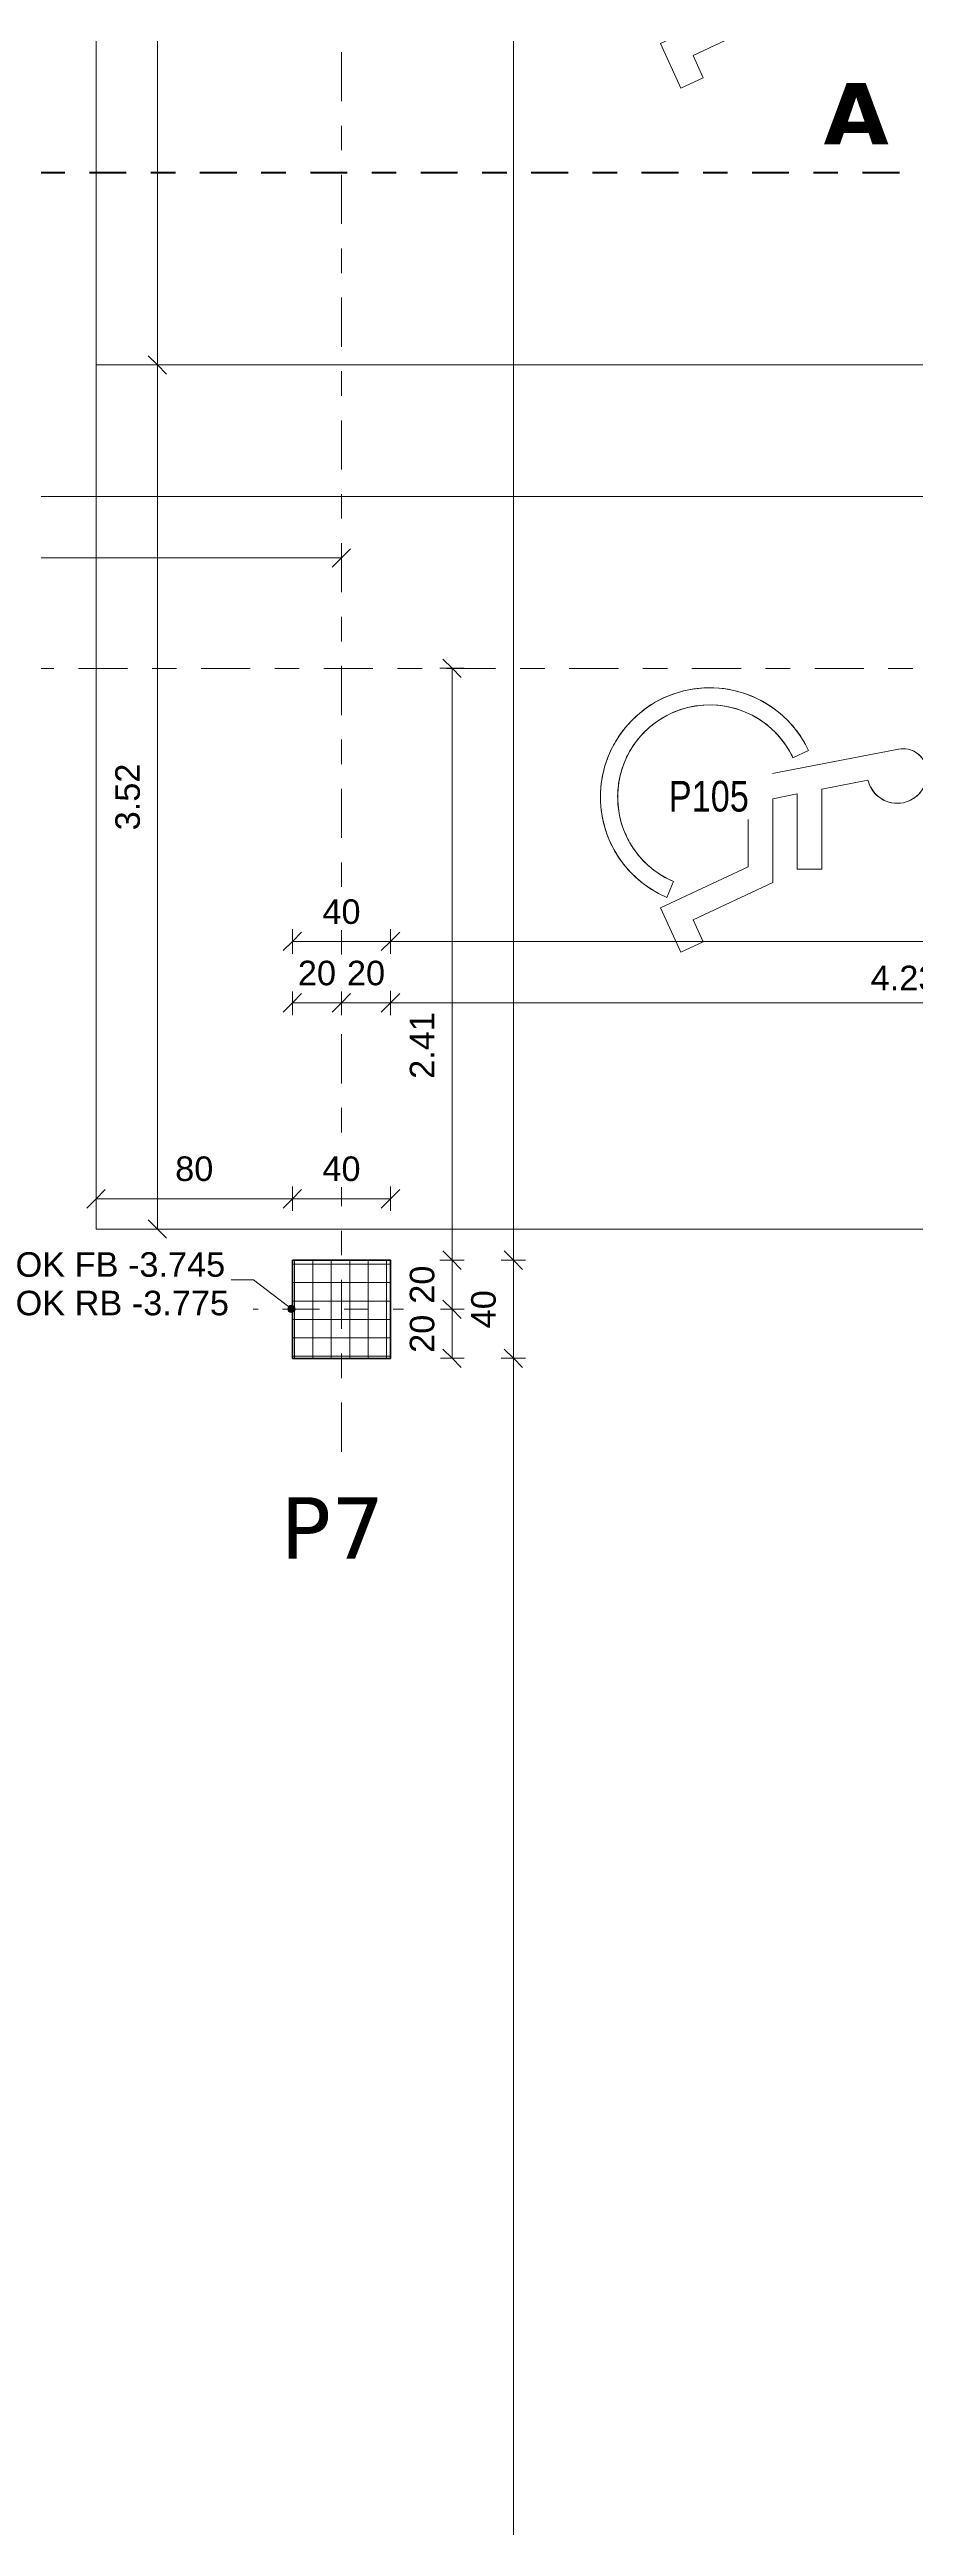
# Model space of a CAD drawing. Header units: metres. Extents: x -86 to 44, y -23 to 39.
# Drawn here: x -37.9 to -34.37, y -12.19 to -2.1 of the extents above; entities that cross this region are included whole.
import ezdxf

# ---------------------------------------------------------------- set-up
doc = ezdxf.new("R2010")
doc.units = ezdxf.units.M
for name, pattern in [('_Rasterlinie_', [0.375, 0.2, -0.05, 0.075, -0.05]), ('_Strichpunkt - Mittel_', [0.35, 0.15, -0.1, 0, -0.1]), ('Strichpunkt - Mittel', [0.35, 0.15, -0.1, 0, -0.1])]:
    doc.linetypes.add(name, pattern=pattern)
for name, color, linetype, lineweight in [('A-____-____-DIMS', 7, 'Continuous', 5), ('A-____-____-DIMS-50', 7, 'Continuous', 5), ('C-PRKG-____-IDEN', 7, 'Continuous', 5), ('C-PRKG-____-OTLN', 7, 'Continuous', 9), ('G-____-____-DIMS', 7, 'Continuous', 5), ('S-COLS-____-MCUT', 7, 'Continuous', 35), ('S-COLS-____-OTLN', 7, 'Continuous', 9), ('S-GRID-____-OTLN', 7, 'Continuous', 5)]:
    doc.layers.add(name, color=color, linetype=linetype, lineweight=lineweight)
for name, color, linetype, lineweight, true_color in [('A-____-MATC-OTLN', 7, 'Strichpunkt - Mittel', 40, 0x0080ff), ('A-DETL-____-OTLN', 5, 'Continuous', 9, 0x0000ff), ('S-GRID-____-IDEN', 7, 'Continuous', 9, 0x5555aa)]:
    doc.layers.add(name, color=color, linetype=linetype, lineweight=lineweight, true_color=true_color)
doc.styles.add('Arial_1', font='arial.ttf', dxfattribs={"height": 0.1})
doc.styles.add('Arial_3', font='arial.ttf', dxfattribs={"width": 0.8, "height": 0.125})
doc.styles.add('Verdana_B', font='verdana.ttf', dxfattribs={"height": 0.25})
doc.dimstyles.new('SUB_Rohbau_fein_1', dxfattribs={"dimscale": 0.3048, "dimtxt": 0.102026, "dimasz": 0.246063, "dimexe": 0.164042, "dimexo": 0.0625, "dimgap": 0.123031, "dimtad": 1, "dimrnd": 0.005, "dimzin": 0, "dimdsep": 46, "dimtxsty": 'Arial_1', "dimblk1": 'OBLIQUE', "dimblk2": 'OBLIQUE', "dimsah": 1, "dimcen": 0.09, "dimazin": 0, "dimtfac": 1, "dimtdec": 4, "dimtix": 1, "dimtmove": 0, "dimatfit": 3, "dimfxl": 0.164042, "dimfxlon": 1, "dimtvp": 1, "dimtfill": 1, "dimtolj": 1, "dimtzin": 0, "dimarcsym": 2})
doc.dimstyles.new('SUB_Rohbau_fein_2', dxfattribs={"dimscale": 0.3048, "dimtxt": 0.102026, "dimasz": 0.246063, "dimexe": 0.164042, "dimexo": 0.0625, "dimgap": 0.123031, "dimtad": 1, "dimrnd": 0.005, "dimzin": 0, "dimdsep": 46, "dimtxsty": 'Arial_1', "dimblk1": 'OBLIQUE', "dimblk2": 'OBLIQUE', "dimsah": 1, "dimcen": 0.09, "dimazin": 0, "dimtfac": 1, "dimtdec": 4, "dimtix": 1, "dimtmove": 2, "dimatfit": 3, "dimfxl": 0.164042, "dimfxlon": 1, "dimtvp": 1, "dimtfill": 1, "dimtolj": 1, "dimtzin": 0, "dimarcsym": 2})
doc.dimstyles.new('SUB_Rohbau_fein_6', dxfattribs={"dimscale": 0.3048, "dimtxt": 0.102026, "dimasz": 0.246063, "dimexe": 0.164042, "dimexo": 0.0625, "dimgap": 0.123031, "dimtad": 1, "dimdec": 1, "dimlfac": 100, "dimrnd": 0.5, "dimdsep": 46, "dimtxsty": 'Arial_1', "dimblk1": 'OBLIQUE', "dimblk2": 'OBLIQUE', "dimsah": 1, "dimcen": 0.09, "dimazin": 0, "dimtfac": 1, "dimtdec": 4, "dimtix": 1, "dimtmove": 0, "dimatfit": 3, "dimfxl": 0.164042, "dimfxlon": 1, "dimtvp": 1, "dimtfill": 1, "dimtolj": 1, "dimtzin": 0, "dimarcsym": 2})
doc.dimstyles.new('SUB_Rohbau_fein_7', dxfattribs={"dimscale": 0.3048, "dimtxt": 0.102026, "dimasz": 0.246063, "dimexe": 0.164042, "dimexo": 0.0625, "dimgap": 0.123031, "dimtad": 1, "dimrnd": 0.005, "dimzin": 0, "dimdsep": 46, "dimtxsty": 'Arial_1', "dimblk1": 'OBLIQUE', "dimblk2": 'OBLIQUE', "dimsah": 1, "dimcen": 0.09, "dimazin": 0, "dimtfac": 1, "dimtdec": 4, "dimtix": 1, "dimtmove": 0, "dimatfit": 3, "dimfxl": 0.164042, "dimfxlon": 1, "dimtvp": 1, "dimtfill": 1, "dimtolj": 1, "dimtzin": 0, "dimarcsym": 2})

# ---------------------------------------------------------------- blocks, each defined once
blk = doc.blocks.new('PP_Parkplatz - 3520 x 5000-21080552--01_UG_OK_FFB_AF')
at = {"layer": 'C-PRKG-____-OTLN', "color": 253, "true_color": 0x999999}
for p, q in [((-37.708, -6.907), (-37.708, -3.387)), ((-32.708, -3.387), (-37.708, -3.387)), ((-32.708, -3.387), (-37.708, -3.387)), ((-37.708, -3.387), (-37.708, -6.907)), ((-37.708, -6.907), (-37.708, -3.387)), ((-37.708, -3.387), (-32.708, -3.387)), ((-37.708, -3.387), (-37.708, -3.387)), ((-32.708, -6.907), (-32.708, -3.387)), ((-32.708, -6.907), (-32.708, -3.387)), ((-32.708, -3.387), (-32.708, -6.907)), ((-32.708, -3.387), (-32.708, -3.387)), ((-34.438, -4.952), (-35.051, -5.071)), ((-35.051, -5.071), (-34.438, -4.952)), ((-34.869, -4.988), (-34.806, -4.958)), ((-34.806, -4.958), (-34.869, -4.988)), ((-34.869, -4.988), (-34.869, -4.988)), ((-34.806, -4.958), (-34.806, -4.958)), ((-35.051, -5.071), (-35.051, -5.431)), ((-35.051, -5.431), (-35.051, -5.071)), ((-35.051, -5.071), (-35.051, -5.071)), ((-34.951, -5.154), (-34.851, -5.134)), ((-34.851, -5.134), (-34.951, -5.154)), ((-34.851, -5.134), (-34.851, -5.441)), ((-34.851, -5.441), (-34.851, -5.134)), ((-34.851, -5.134), (-34.851, -5.134)), ((-34.751, -5.115), (-34.563, -5.078)), ((-34.563, -5.078), (-34.751, -5.115)), ((-34.751, -5.441), (-34.751, -5.115)), ((-34.751, -5.115), (-34.751, -5.441)), ((-34.751, -5.115), (-34.751, -5.115)), ((-34.563, -5.078), (-34.563, -5.078)), ((-34.323, -5.051), (-34.323, -5.051)), ((-35.653, -5.147), (-35.653, -5.147)), ((-34.951, -5.495), (-34.951, -5.154)), ((-34.951, -5.154), (-34.951, -5.495)), ((-34.951, -5.154), (-34.951, -5.154)), ((-35.051, -5.431), (-35.409, -5.598)), ((-35.409, -5.598), (-35.051, -5.431)), ((-35.051, -5.431), (-35.051, -5.431)), ((-34.851, -5.441), (-34.751, -5.441)), ((-34.751, -5.441), (-34.851, -5.441)), ((-34.851, -5.441), (-34.851, -5.441)), ((-34.751, -5.441), (-34.751, -5.441)), ((-35.383, -5.556), (-35.355, -5.491)), ((-35.355, -5.491), (-35.383, -5.556)), ((-35.355, -5.491), (-35.355, -5.491)), ((-35.276, -5.647), (-34.951, -5.495)), ((-34.951, -5.495), (-35.276, -5.647)), ((-34.951, -5.495), (-34.951, -5.495)), ((-35.409, -5.598), (-35.325, -5.779)), ((-35.325, -5.779), (-35.409, -5.598)), ((-35.409, -5.598), (-35.409, -5.598)), ((-35.383, -5.556), (-35.383, -5.556)), ((-35.234, -5.737), (-35.276, -5.647)), ((-35.276, -5.647), (-35.234, -5.737)), ((-35.276, -5.647), (-35.276, -5.647)), ((-35.325, -5.779), (-35.234, -5.737)), ((-35.234, -5.737), (-35.325, -5.779)), ((-35.234, -5.737), (-35.234, -5.737)), ((-35.325, -5.779), (-35.325, -5.779)), ((-32.708, -6.907), (-37.708, -6.907)), ((-37.708, -6.907), (-32.708, -6.907)), ((-32.708, -6.907), (-37.708, -6.907)), ((-37.708, -6.907), (-37.708, -6.907)), ((-32.708, -6.907), (-32.708, -6.907))]:
    blk.add_line(p, q, dxfattribs=at)
for centre, major_axis, start_param, end_param in [((-35.208, -5.147), (0.445, 0), 0.438952, 4.308344), ((-35.208, -5.147), (0.445, 0), 0.775421, 2.289531), ((-35.208, -5.147), (0.375, 0), 0.807465, 2.281519), ((-35.208, -5.147), (0.375, 0), 0.438952, 4.308344), ((-35.208, -5.147), (0.445, 0), 2.289594, 2.457765), ((-35.208, -5.147), (0.445, 0), 0.607186, 0.775361), ((-35.208, -5.147), (0.445, 0), 2.62605, 2.794234), ((-35.208, -5.147), (0.445, 0), 2.45782, 2.625999), ((-35.208, -5.147), (0.375, 0), 2.465841, 2.650033), ((-35.208, -5.147), (0.375, 0), 2.281595, 2.465776), ((-35.208, -5.147), (0.375, 0), 0.623209, 0.807394), ((-35.208, -5.147), (0.375, 0), 0.438952, 0.623146), ((-35.208, -5.147), (0.445, 0), 0.438952, 0.607134), ((-35.208, -5.147), (0.445, 0), 2.794281, 2.962468), ((-35.208, -5.147), (0.375, 0), 2.834345, 3.018546), ((-35.208, -5.147), (0.375, 0), 2.650092, 2.83429), ((-34.444, -5.051), (0.122, 0), 3.36464, 6.475172), ((-34.419, -5.047), (0.0962, 0), 0.715585, 1.762783), ((-34.419, -5.047), (0.0962, 0), 0.191986, 1.762783), ((-34.419, -5.047), (0.0962, 0), 0.453786, 0.715332), ((-34.419, -5.047), (0.0962, 0), 0.191986, 0.453563), ((-34.444, -5.051), (0.122, 0), 6.215961, 6.475172), ((-35.208, -5.147), (0.445, 0), 2.962514, 3.130703), ((-35.208, -5.147), (0.445, 0), 3.130703, 3.298937), ((-35.208, -5.147), (0.375, 0), 3.018601, 3.202803), ((-34.444, -5.051), (0.122, 0), 3.364818, 3.623851), ((-34.444, -5.051), (0.122, 0), 3.624056, 5.697317), ((-34.444, -5.051), (0.122, 0), 5.697539, 5.956563), ((-34.444, -5.051), (0.122, 0), 5.95675, 6.21579), ((-35.208, -5.147), (0.445, 0), 3.298984, 3.467172), ((-35.208, -5.147), (0.375, 0), 3.202858, 3.38706), ((-35.208, -5.147), (0.375, 0), 3.387117, 3.571317), ((-35.208, -5.147), (0.445, 0), 3.467221, 3.635406), ((-35.208, -5.147), (0.375, 0), 3.571379, 3.755573), ((-35.208, -5.147), (0.445, 0), 3.635461, 3.80364), ((-35.208, -5.147), (0.445, 0), 3.803703, 4.308344), ((-35.208, -5.147), (0.375, 0), 3.755645, 4.308344)]:
    blk.add_ellipse(centre, major_axis=major_axis, ratio=0.999794, start_param=start_param, end_param=end_param, dxfattribs=at)
blk = doc.blocks.new('PP_Parkplatz - 3520 x 5000-V65--01_UG_OK_FFB_AF')
at = {"layer": 'C-PRKG-____-OTLN', "color": 253, "true_color": 0x999999}
for p, q in [((-37.708, -3.387), (-37.708, 0.132)), ((-32.708, 0.132), (-37.708, 0.132)), ((-32.708, 0.132), (-37.708, 0.132)), ((-37.708, 0.132), (-37.708, -3.387)), ((-37.708, -3.387), (-37.708, 0.132)), ((-37.708, 0.132), (-32.708, 0.132)), ((-37.708, 0.132), (-37.708, 0.132)), ((-34.438, -1.433), (-35.051, -1.552)), ((-35.051, -1.552), (-34.438, -1.433)), ((-34.869, -1.469), (-34.806, -1.439)), ((-34.806, -1.439), (-34.869, -1.469)), ((-34.869, -1.469), (-34.869, -1.469)), ((-34.806, -1.439), (-34.806, -1.439)), ((-35.051, -1.552), (-35.051, -1.912)), ((-35.051, -1.912), (-35.051, -1.552)), ((-35.051, -1.552), (-35.051, -1.552)), ((-34.751, -1.596), (-34.563, -1.559)), ((-34.563, -1.559), (-34.751, -1.596)), ((-34.751, -1.922), (-34.751, -1.596)), ((-34.751, -1.596), (-34.751, -1.922)), ((-34.751, -1.596), (-34.751, -1.596)), ((-34.563, -1.559), (-34.563, -1.559)), ((-34.323, -1.532), (-34.323, -1.532)), ((-35.653, -1.628), (-35.653, -1.628)), ((-34.951, -1.635), (-34.851, -1.615)), ((-34.851, -1.615), (-34.951, -1.635)), ((-34.951, -1.976), (-34.951, -1.635)), ((-34.951, -1.635), (-34.951, -1.976)), ((-34.951, -1.635), (-34.951, -1.635)), ((-34.851, -1.615), (-34.851, -1.922)), ((-34.851, -1.922), (-34.851, -1.615)), ((-34.851, -1.615), (-34.851, -1.615)), ((-35.051, -1.912), (-35.409, -2.079)), ((-35.409, -2.079), (-35.051, -1.912)), ((-35.051, -1.912), (-35.051, -1.912)), ((-35.383, -2.036), (-35.355, -1.972)), ((-35.355, -1.972), (-35.383, -2.036)), ((-35.355, -1.972), (-35.355, -1.972)), ((-35.276, -2.127), (-34.951, -1.976)), ((-34.951, -1.976), (-35.276, -2.127)), ((-34.951, -1.976), (-34.951, -1.976)), ((-34.851, -1.922), (-34.751, -1.922)), ((-34.751, -1.922), (-34.851, -1.922)), ((-34.851, -1.922), (-34.851, -1.922)), ((-34.751, -1.922), (-34.751, -1.922)), ((-35.409, -2.079), (-35.325, -2.26)), ((-35.325, -2.26), (-35.409, -2.079)), ((-35.409, -2.079), (-35.409, -2.079)), ((-35.383, -2.036), (-35.383, -2.036)), ((-35.325, -2.26), (-35.234, -2.218)), ((-35.234, -2.218), (-35.325, -2.26)), ((-35.234, -2.218), (-35.276, -2.127)), ((-35.276, -2.127), (-35.234, -2.218)), ((-35.276, -2.127), (-35.276, -2.127)), ((-35.234, -2.218), (-35.234, -2.218)), ((-35.325, -2.26), (-35.325, -2.26)), ((-32.708, -3.387), (-32.708, -2.353)), ((-32.708, -3.387), (-32.708, -2.353)), ((-32.708, -2.353), (-32.708, -3.387)), ((-32.708, -3.387), (-37.708, -3.387)), ((-37.708, -3.387), (-32.708, -3.387)), ((-32.708, -3.387), (-37.708, -3.387)), ((-37.708, -3.387), (-37.708, -3.387)), ((-32.708, -3.387), (-32.708, -3.387))]:
    blk.add_line(p, q, dxfattribs=at)
for centre, major_axis, start_param, end_param in [((-35.208, -1.628), (0.445, 0), 0.438952, 4.308344), ((-35.208, -1.628), (0.445, 0), 0.775421, 2.289531), ((-35.208, -1.628), (0.375, 0), 0.438952, 4.308344), ((-35.208, -1.628), (0.445, 0), 2.289594, 2.457765), ((-35.208, -1.628), (0.375, 0), 0.807465, 2.281519), ((-35.208, -1.628), (0.445, 0), 2.62605, 2.794234), ((-35.208, -1.628), (0.445, 0), 2.45782, 2.625999), ((-35.208, -1.628), (0.375, 0), 2.465841, 2.650033), ((-35.208, -1.628), (0.375, 0), 2.281595, 2.465776), ((-35.208, -1.628), (0.375, 0), 0.623209, 0.807394), ((-35.208, -1.628), (0.375, 0), 0.438952, 0.623146), ((-35.208, -1.628), (0.445, 0), 0.607186, 0.775361), ((-35.208, -1.628), (0.445, 0), 0.438952, 0.607134), ((-35.208, -1.628), (0.445, 0), 2.794281, 2.962468), ((-35.208, -1.628), (0.375, 0), 2.650092, 2.83429), ((-34.444, -1.532), (0.122, 0), 3.36464, 6.475172), ((-34.419, -1.527), (0.0962, 0), 0.191986, 1.762783), ((-34.419, -1.527), (0.0962, 0), 0.715585, 1.762783), ((-34.419, -1.527), (0.0962, 0), 0.453786, 0.715332), ((-34.419, -1.527), (0.0962, 0), 0.191986, 0.453563), ((-34.444, -1.532), (0.122, 0), 6.215961, 6.475172), ((-35.208, -1.628), (0.445, 0), 2.962514, 3.130703), ((-35.208, -1.628), (0.375, 0), 3.018601, 3.202803), ((-35.208, -1.628), (0.375, 0), 2.834345, 3.018546), ((-34.444, -1.532), (0.122, 0), 3.364818, 3.623851), ((-34.444, -1.532), (0.122, 0), 3.624056, 5.697317), ((-34.444, -1.532), (0.122, 0), 5.697539, 5.956563), ((-34.444, -1.532), (0.122, 0), 5.95675, 6.21579), ((-35.208, -1.628), (0.445, 0), 3.130703, 3.298937), ((-35.208, -1.628), (0.445, 0), 3.298984, 3.467172), ((-35.208, -1.628), (0.375, 0), 3.202858, 3.38706), ((-35.208, -1.628), (0.445, 0), 3.467221, 3.635406), ((-35.208, -1.628), (0.375, 0), 3.387117, 3.571317), ((-35.208, -1.628), (0.375, 0), 3.571379, 3.755573), ((-35.208, -1.628), (0.445, 0), 3.635461, 3.80364), ((-35.208, -1.628), (0.445, 0), 3.803703, 4.308344), ((-35.208, -1.628), (0.375, 0), 3.755645, 4.308344)]:
    blk.add_ellipse(centre, major_axis=major_axis, ratio=0.999794, start_param=start_param, end_param=end_param, dxfattribs=at)
blk = doc.blocks.new('DIMBLOCK952--01_UG_OK_FFB_AF')
at = {"layer": 'A-____-____-DIMS-50'}
for p, q in [((-43.508, -4.173), (-43.508, -4.123)), ((-36.708, -4.173), (-36.708, -4.123)), ((-43.508, -4.173), (-43.546, -4.211)), ((-43.508, -4.173), (-43.471, -4.136)), ((-43.508, -4.173), (-36.708, -4.173)), ((-43.508, -4.173), (-43.508, -4.223)), ((-36.708, -4.173), (-36.746, -4.211)), ((-36.708, -4.173), (-36.671, -4.136)), ((-36.708, -4.173), (-36.708, -4.223))]:
    blk.add_line(p, q, dxfattribs=at)
at = {"layer": 'A-____-____-DIMS-50', "color": 0, "insert": (-40.244, -4.001), "char_height": 0.1, "width": 0.32565, "attachment_point": 1, "line_spacing_factor": 0.941778, "style": 'Arial_1', "bg_fill": 3, "box_fill_scale": 1.25, "bg_fill_color": 256, "bg_fill_true_color": 13158600, "bg_fill_transparency": 0}
blk.add_mtext('6.80', dxfattribs=at)
blk = doc.blocks.new('_Oblique')
at = {"color": 0, "linetype": 'ByBlock', "lineweight": -2}
blk.add_line((-0.5, -0.5), (0.5, 0.5), dxfattribs=at)
blk = doc.blocks.new('DIMBLOCK1006--01_UG_OK_FFB_AF')
at = {"layer": 'A-____-____-DIMS-50'}
for p, q in [((-36.008, -7.433), (-36.058, -7.433)), ((-36.008, -7.433), (-36.046, -7.396)), ((-36.008, -17.433), (-36.008, -7.433)), ((-36.008, -7.433), (-35.971, -7.471)), ((-36.008, -7.433), (-35.958, -7.433)), ((-36.008, -17.433), (-36.058, -17.433)), ((-36.008, -17.433), (-36.046, -17.396)), ((-36.008, -17.433), (-35.971, -17.471)), ((-36.008, -17.433), (-35.958, -17.433))]:
    blk.add_line(p, q, dxfattribs=at)
at = {"layer": 'A-____-____-DIMS-50', "color": 0, "insert": (-36.18, -12.608), "char_height": 0.1, "width": 0.4187, "attachment_point": 1, "rotation": 90, "line_spacing_factor": 0.941778, "style": 'Arial_1', "bg_fill": 3, "box_fill_scale": 1.25, "bg_fill_color": 256, "bg_fill_true_color": 13158600, "bg_fill_transparency": 0}
blk.add_mtext('10.00', dxfattribs=at)
blk = doc.blocks.new('DIMBLOCK1007--01_UG_OK_FFB_AF')
at = {"layer": 'A-____-____-DIMS-50'}
for p, q in [((-36.008, -7.033), (-36.058, -7.033)), ((-36.008, -7.033), (-36.046, -6.996)), ((-36.008, -7.433), (-36.008, -7.033)), ((-36.008, -7.033), (-35.971, -7.071)), ((-36.008, -7.033), (-35.958, -7.033)), ((-36.008, -7.433), (-36.058, -7.433)), ((-36.008, -7.433), (-36.046, -7.396)), ((-36.008, -7.433), (-35.971, -7.471)), ((-36.008, -7.433), (-35.958, -7.433))]:
    blk.add_line(p, q, dxfattribs=at)
at = {"layer": 'A-____-____-DIMS-50', "color": 0, "insert": (-36.18, -7.311), "char_height": 0.1, "width": 0.18609, "attachment_point": 1, "rotation": 90, "line_spacing_factor": 0.941778, "style": 'Arial_1', "bg_fill": 3, "box_fill_scale": 1.25, "bg_fill_color": 256, "bg_fill_true_color": 13158600, "bg_fill_transparency": 0}
blk.add_mtext('40', dxfattribs=at)
blk = doc.blocks.new('DIMBLOCK1008--01_UG_OK_FFB_AF')
at = {"layer": 'A-____-____-DIMS-50'}
for p, q in [((-36.008, 3.777), (-36.058, 3.777)), ((-36.008, 3.777), (-36.046, 3.814)), ((-36.008, -7.033), (-36.008, 3.777)), ((-36.008, 3.777), (-35.971, 3.739)), ((-36.008, 3.777), (-35.958, 3.777)), ((-36.008, -7.033), (-36.058, -7.033)), ((-36.008, -7.033), (-36.046, -6.996)), ((-36.008, -7.033), (-35.971, -7.071)), ((-36.008, -7.033), (-35.958, -7.033))]:
    blk.add_line(p, q, dxfattribs=at)
at = {"layer": 'A-____-____-DIMS-50', "color": 0, "insert": (-36.18, -1.803), "char_height": 0.1, "width": 0.4187, "attachment_point": 1, "rotation": 90, "line_spacing_factor": 0.941778, "style": 'Arial_1', "bg_fill": 3, "box_fill_scale": 1.25, "bg_fill_color": 256, "bg_fill_true_color": 13158600, "bg_fill_transparency": 0}
blk.add_mtext('10.81', dxfattribs=at)
blk = doc.blocks.new('DIMBLOCK1033--01_UG_OK_FFB_AF')
at = {"layer": 'A-____-____-DIMS-50'}
for p, q in [((-36.258, -7.233), (-36.308, -7.233)), ((-36.258, -7.233), (-36.296, -7.196)), ((-36.258, -7.433), (-36.258, -7.233)), ((-36.258, -7.233), (-36.221, -7.271)), ((-36.258, -7.233), (-36.208, -7.233)), ((-36.258, -7.433), (-36.308, -7.433)), ((-36.258, -7.433), (-36.296, -7.396)), ((-36.258, -7.433), (-36.221, -7.471)), ((-36.258, -7.433), (-36.208, -7.433))]:
    blk.add_line(p, q, dxfattribs=at)
at = {"layer": 'A-____-____-DIMS-50', "color": 0, "insert": (-36.43, -7.411), "char_height": 0.1, "width": 0.18609, "attachment_point": 1, "rotation": 90, "line_spacing_factor": 0.941778, "style": 'Arial_1', "bg_fill": 3, "box_fill_scale": 1.25, "bg_fill_color": 256, "bg_fill_true_color": 13158600, "bg_fill_transparency": 0}
blk.add_mtext('20', dxfattribs=at)
blk = doc.blocks.new('DIMBLOCK1034--01_UG_OK_FFB_AF')
at = {"layer": 'A-____-____-DIMS-50'}
for p, q in [((-36.258, -7.033), (-36.308, -7.033)), ((-36.258, -7.033), (-36.296, -6.996)), ((-36.258, -7.233), (-36.258, -7.033)), ((-36.258, -7.033), (-36.221, -7.071)), ((-36.258, -7.033), (-36.208, -7.033)), ((-36.258, -7.233), (-36.308, -7.233)), ((-36.258, -7.233), (-36.296, -7.196)), ((-36.258, -7.233), (-36.221, -7.271)), ((-36.258, -7.233), (-36.208, -7.233))]:
    blk.add_line(p, q, dxfattribs=at)
at = {"layer": 'A-____-____-DIMS-50', "color": 0, "insert": (-36.43, -7.211), "char_height": 0.1, "width": 0.18609, "attachment_point": 1, "rotation": 90, "line_spacing_factor": 0.941778, "style": 'Arial_1', "bg_fill": 3, "box_fill_scale": 1.25, "bg_fill_color": 256, "bg_fill_true_color": 13158600, "bg_fill_transparency": 0}
blk.add_mtext('20', dxfattribs=at)
blk = doc.blocks.new('DIMBLOCK1035--01_UG_OK_FFB_AF')
at = {"layer": 'A-____-____-DIMS-50'}
for p, q in [((-36.258, -4.623), (-36.308, -4.623)), ((-36.258, -4.623), (-36.296, -4.586)), ((-36.258, -7.033), (-36.258, -4.623)), ((-36.258, -4.623), (-36.221, -4.661)), ((-36.258, -4.623), (-36.208, -4.623)), ((-36.258, -7.033), (-36.308, -7.033)), ((-36.258, -7.033), (-36.296, -6.996)), ((-36.258, -7.033), (-36.221, -7.071)), ((-36.258, -7.033), (-36.208, -7.033))]:
    blk.add_line(p, q, dxfattribs=at)
at = {"layer": 'A-____-____-DIMS-50', "color": 0, "insert": (-36.43, -6.295), "char_height": 0.1, "width": 0.32565, "attachment_point": 1, "rotation": 90, "line_spacing_factor": 0.941778, "style": 'Arial_1', "bg_fill": 3, "box_fill_scale": 1.25, "bg_fill_color": 256, "bg_fill_true_color": 13158600, "bg_fill_transparency": 0}
blk.add_mtext('2.41', dxfattribs=at)
blk = doc.blocks.new('DIMBLOCK1036--01_UG_OK_FFB_AF')
at = {"layer": 'A-____-____-DIMS-50'}
for p, q in [((-37.708, -6.783), (-37.708, -6.733)), ((-37.708, -6.783), (-37.671, -6.746)), ((-36.908, -6.783), (-36.908, -6.733)), ((-36.908, -6.783), (-36.871, -6.746)), ((-37.708, -6.783), (-37.746, -6.821)), ((-37.708, -6.783), (-36.908, -6.783)), ((-37.708, -6.783), (-37.708, -6.833)), ((-36.908, -6.783), (-36.946, -6.821)), ((-36.908, -6.783), (-36.908, -6.833))]:
    blk.add_line(p, q, dxfattribs=at)
at = {"layer": 'A-____-____-DIMS-50', "color": 0, "insert": (-37.386, -6.611), "char_height": 0.1, "width": 0.18609, "attachment_point": 1, "line_spacing_factor": 0.941778, "style": 'Arial_1', "bg_fill": 3, "box_fill_scale": 1.25, "bg_fill_color": 256, "bg_fill_true_color": 13158600, "bg_fill_transparency": 0}
blk.add_mtext('80', dxfattribs=at)
blk = doc.blocks.new('DIMBLOCK1037--01_UG_OK_FFB_AF')
at = {"layer": 'A-____-____-DIMS-50'}
for p, q in [((-36.908, -6.783), (-36.908, -6.733)), ((-36.908, -6.783), (-36.871, -6.746)), ((-36.508, -6.783), (-36.508, -6.733)), ((-36.508, -6.783), (-36.471, -6.746)), ((-36.908, -6.783), (-36.946, -6.821)), ((-36.908, -6.783), (-36.508, -6.783)), ((-36.908, -6.783), (-36.908, -6.833)), ((-36.508, -6.783), (-36.546, -6.821)), ((-36.508, -6.783), (-36.508, -6.833))]:
    blk.add_line(p, q, dxfattribs=at)
at = {"layer": 'A-____-____-DIMS-50', "color": 0, "insert": (-36.786, -6.611), "char_height": 0.1, "width": 0.18609, "attachment_point": 1, "line_spacing_factor": 0.941778, "style": 'Arial_1', "bg_fill": 3, "box_fill_scale": 1.25, "bg_fill_color": 256, "bg_fill_true_color": 13158600, "bg_fill_transparency": 0}
blk.add_mtext('40', dxfattribs=at)
blk = doc.blocks.new('DIMBLOCK1038--01_UG_OK_FFB_AF')
at = {"layer": 'A-____-____-DIMS-50'}
for p, q in [((-36.908, -5.736), (-36.946, -5.773)), ((-36.908, -5.736), (-36.908, -5.686)), ((-36.908, -5.736), (-36.871, -5.698)), ((-36.908, -5.736), (-36.508, -5.736)), ((-36.908, -5.736), (-36.908, -5.786)), ((-36.508, -5.736), (-36.546, -5.773)), ((-36.508, -5.736), (-36.508, -5.686)), ((-36.508, -5.736), (-36.471, -5.698)), ((-36.508, -5.736), (-36.508, -5.786))]:
    blk.add_line(p, q, dxfattribs=at)
at = {"layer": 'A-____-____-DIMS-50', "color": 0, "insert": (-36.786, -5.564), "char_height": 0.1, "width": 0.18609, "attachment_point": 1, "line_spacing_factor": 0.941778, "style": 'Arial_1', "bg_fill": 3, "box_fill_scale": 1.25, "bg_fill_color": 256, "bg_fill_true_color": 13158600, "bg_fill_transparency": 0}
blk.add_mtext('40', dxfattribs=at)
blk = doc.blocks.new('DIMBLOCK1039--01_UG_OK_FFB_AF')
at = {"layer": 'A-____-____-DIMS-50'}
for p, q in [((-36.508, -5.736), (-36.546, -5.773)), ((-36.508, -5.736), (-36.508, -5.686)), ((-36.508, -5.736), (-36.471, -5.698)), ((-36.508, -5.736), (-29.633, -5.736)), ((-36.508, -5.736), (-36.508, -5.786)), ((-29.633, -5.736), (-29.671, -5.773)), ((-29.633, -5.736), (-29.633, -5.686)), ((-29.633, -5.736), (-29.596, -5.698)), ((-29.633, -5.736), (-29.633, -5.786))]:
    blk.add_line(p, q, dxfattribs=at)
at = {"layer": 'A-____-____-DIMS-50', "color": 0, "insert": (-33.678, -5.564), "char_height": 0.1, "width": 0.38809, "attachment_point": 1, "line_spacing_factor": 0.941778, "style": 'Arial_1', "bg_fill": 3, "box_fill_scale": 1.25, "bg_fill_color": 256, "bg_fill_true_color": 13158600, "bg_fill_transparency": 0}
blk.add_mtext('6.87\\A2\\H0.5x;\\S5^  ;\\H2x;', dxfattribs=at)
blk = doc.blocks.new('DIMBLOCK1056--01_UG_OK_FFB_AF')
at = {"layer": 'A-____-____-DIMS-50'}
for p, q in [((-36.908, -5.986), (-36.908, -5.936)), ((-36.908, -5.986), (-36.871, -5.948)), ((-36.708, -5.986), (-36.708, -5.936)), ((-36.708, -5.986), (-36.671, -5.948)), ((-36.908, -5.986), (-36.946, -6.023)), ((-36.908, -5.986), (-36.708, -5.986)), ((-36.908, -5.986), (-36.908, -6.036)), ((-36.708, -5.986), (-36.746, -6.023)), ((-36.708, -5.986), (-36.708, -6.036))]:
    blk.add_line(p, q, dxfattribs=at)
at = {"layer": 'A-____-____-DIMS-50', "color": 0, "insert": (-36.886, -5.814), "char_height": 0.1, "width": 0.18609, "attachment_point": 1, "line_spacing_factor": 0.941778, "style": 'Arial_1', "bg_fill": 3, "box_fill_scale": 1.25, "bg_fill_color": 256, "bg_fill_true_color": 13158600, "bg_fill_transparency": 0}
blk.add_mtext('20', dxfattribs=at)
blk = doc.blocks.new('DIMBLOCK1057--01_UG_OK_FFB_AF')
at = {"layer": 'A-____-____-DIMS-50'}
for p, q in [((-36.708, -5.986), (-36.708, -5.936)), ((-36.708, -5.986), (-36.671, -5.948)), ((-36.508, -5.986), (-36.508, -5.936)), ((-36.508, -5.986), (-36.471, -5.948)), ((-36.708, -5.986), (-36.746, -6.023)), ((-36.708, -5.986), (-36.508, -5.986)), ((-36.708, -5.986), (-36.708, -6.036)), ((-36.508, -5.986), (-36.546, -6.023)), ((-36.508, -5.986), (-36.508, -6.036))]:
    blk.add_line(p, q, dxfattribs=at)
at = {"layer": 'A-____-____-DIMS-50', "color": 0, "insert": (-36.686, -5.814), "char_height": 0.1, "width": 0.18609, "attachment_point": 1, "line_spacing_factor": 0.941778, "style": 'Arial_1', "bg_fill": 3, "box_fill_scale": 1.25, "bg_fill_color": 256, "bg_fill_true_color": 13158600, "bg_fill_transparency": 0}
blk.add_mtext('20', dxfattribs=at)
blk = doc.blocks.new('DIMBLOCK1058--01_UG_OK_FFB_AF')
at = {"layer": 'A-____-____-DIMS-50'}
for p, q in [((-36.508, -5.986), (-36.508, -5.936)), ((-36.508, -5.986), (-36.471, -5.948)), ((-32.273, -5.986), (-32.273, -5.936)), ((-32.273, -5.986), (-32.236, -5.948)), ((-36.508, -5.986), (-36.546, -6.023)), ((-36.508, -5.986), (-32.273, -5.986)), ((-36.508, -5.986), (-36.508, -6.036)), ((-32.273, -5.986), (-32.311, -6.023)), ((-32.273, -5.986), (-32.273, -6.036))]:
    blk.add_line(p, q, dxfattribs=at)
at = {"layer": 'A-____-____-DIMS-50', "color": 0, "insert": (-34.552, -5.814), "char_height": 0.1, "width": 0.38809, "attachment_point": 1, "line_spacing_factor": 0.941778, "style": 'Arial_1', "bg_fill": 3, "box_fill_scale": 1.25, "bg_fill_color": 256, "bg_fill_true_color": 13158600, "bg_fill_transparency": 0}
blk.add_mtext('4.23\\A2\\H0.5x;\\S5^  ;\\H2x;', dxfattribs=at)
blk = doc.blocks.new('DIMBLOCK1162--01_UG_OK_FFB_AF')
at = {"layer": 'A-____-____-DIMS-50'}
for p, q in [((-37.458, 0.132), (-37.508, 0.132)), ((-37.458, 0.132), (-37.496, 0.17)), ((-37.458, 0.132), (-37.458, -3.387)), ((-37.458, 0.132), (-37.421, 0.095)), ((-37.458, 0.132), (-37.408, 0.132)), ((-37.458, -3.387), (-37.508, -3.387)), ((-37.458, -3.387), (-37.496, -3.35)), ((-37.458, -3.387), (-37.421, -3.425)), ((-37.458, -3.387), (-37.408, -3.387))]:
    blk.add_line(p, q, dxfattribs=at)
at = {"layer": 'A-____-____-DIMS-50', "color": 0, "insert": (-37.63, -1.763), "char_height": 0.1, "width": 0.32565, "attachment_point": 1, "rotation": 90, "line_spacing_factor": 0.941778, "style": 'Arial_1', "bg_fill": 3, "box_fill_scale": 1.25, "bg_fill_color": 256, "bg_fill_true_color": 13158600, "bg_fill_transparency": 0}
blk.add_mtext('3.52', dxfattribs=at)
blk = doc.blocks.new('DIMBLOCK1163--01_UG_OK_FFB_AF')
at = {"layer": 'A-____-____-DIMS-50'}
for p, q in [((-37.458, -3.387), (-37.508, -3.387)), ((-37.458, -3.387), (-37.496, -3.35)), ((-37.458, -3.387), (-37.458, -6.907)), ((-37.458, -3.387), (-37.421, -3.425)), ((-37.458, -3.387), (-37.408, -3.387)), ((-37.458, -6.907), (-37.508, -6.907)), ((-37.458, -6.907), (-37.496, -6.869)), ((-37.458, -6.907), (-37.421, -6.944)), ((-37.458, -6.907), (-37.408, -6.907))]:
    blk.add_line(p, q, dxfattribs=at)
at = {"layer": 'A-____-____-DIMS-50', "color": 0, "insert": (-37.63, -5.283), "char_height": 0.1, "width": 0.32565, "attachment_point": 1, "rotation": 90, "line_spacing_factor": 0.941778, "style": 'Arial_1', "bg_fill": 3, "box_fill_scale": 1.25, "bg_fill_color": 256, "bg_fill_true_color": 13158600, "bg_fill_transparency": 0}
blk.add_mtext('3.52', dxfattribs=at)
blk = doc.blocks.new('DIMBLOCK1462--01_UG_OK_FFB_AF')
at = {"layer": 'A-____-____-DIMS-50'}
for p, q in [((-43.508, -3.923), (-43.546, -3.961)), ((-43.508, -3.923), (-43.508, -3.873)), ((-43.508, -3.923), (-43.471, -3.886)), ((-43.508, -3.923), (-32.708, -3.923)), ((-43.508, -3.923), (-43.508, -3.973)), ((-32.708, -3.923), (-32.746, -3.961)), ((-32.708, -3.923), (-32.708, -3.873)), ((-32.708, -3.923), (-32.671, -3.886)), ((-32.708, -3.923), (-32.708, -3.973))]:
    blk.add_line(p, q, dxfattribs=at)
at = {"layer": 'A-____-____-DIMS-50', "color": 0, "insert": (-38.282, -3.751), "char_height": 0.1, "width": 0.4187, "attachment_point": 1, "line_spacing_factor": 0.941778, "style": 'Arial_1', "bg_fill": 3, "box_fill_scale": 1.25, "bg_fill_color": 256, "bg_fill_true_color": 13158600, "bg_fill_transparency": 0}
blk.add_mtext('10.80', dxfattribs=at)

msp = doc.modelspace()

# ---------------------------------------------------------------- hatches: boundary and pattern name
at = {"layer": 'G-____-____-DIMS', "lineweight": 9}
h = msp.add_hatch(color=256, dxfattribs=at)
edge = h.paths.add_edge_path()
edge.add_arc((-36.9123, -7.2319), 0.015, 0, 360)
at = {"layer": 'S-COLS-____-OTLN'}
h = msp.add_hatch(dxfattribs=at)
h.set_pattern_fill('FP_2', color=256, style=0, pattern_type=2)
h.set_pattern_definition([(0, (0, 0), (0, 0.075), []), (90, (0, 0), (-0.075, 5e-18), [])])
h.paths.add_polyline_path([(-36.908, -7.4334), (-36.508, -7.4334), (-36.508, -7.0334), (-36.908, -7.0334), (-36.908, -7.3093)])

# ---------------------------------------------------------------- linework, layer by layer
at = {"layer": 'A-DETL-____-OTLN', "color": 8, "linetype": '_Strichpunkt - Mittel_', "true_color": 0x808080}
msp.add_line((-36.348, -7.2334), (-37.068, -7.2334), dxfattribs=at)
at = {"layer": 'G-____-____-DIMS'}
for p, q in [((-37.067, -7.1136), (-37.1578, -7.1136)), ((-36.9123, -7.2319), (-37.067, -7.1136))]:
    msp.add_line(p, q, dxfattribs=at)
at = {"layer": 'G-____-____-DIMS', "lineweight": 9}
msp.add_circle((-36.9123, -7.2319), 0.015, dxfattribs=at)
at = {"layer": 'S-COLS-____-MCUT'}
for p, q in [((-36.508, -7.0334), (-36.908, -7.0334)), ((-36.908, -7.0334), (-36.908, -7.4334)), ((-36.508, -7.4334), (-36.508, -7.0334)), ((-36.908, -7.4334), (-36.508, -7.4334))]:
    msp.add_line(p, q, dxfattribs=at)
at = {"layer": 'S-GRID-____-OTLN', "color": 8, "linetype": '_Rasterlinie_', "true_color": 0x808080}
for p, q in [((-36.708, -7.8134), (-36.708, 34.9016)), ((-80.7802, -4.6234), (27.9515, -4.6234))]:
    msp.add_line(p, q, dxfattribs=at)

# ---------------------------------------------------------------- block references
at = {"layer": 'C-PRKG-____-OTLN', "color": 253, "true_color": 0x999999}
for name in ['PP_Parkplatz - 3520 x 5000-V65--01_UG_OK_FFB_AF', 'PP_Parkplatz - 3520 x 5000-21080552--01_UG_OK_FFB_AF']:
    msp.add_blockref(name, (0, 0), dxfattribs=at)

# ---------------------------------------------------------------- texts
at = {"layer": 'G-____-____-DIMS', "insert": (-38.0362, -7.001), "char_height": 0.1, "width": 1.039397, "attachment_point": 1, "line_spacing_factor": 0.941778, "style": 'Arial_1'}
msp.add_mtext('OK FB -3.745\\POK RB -3.775', dxfattribs=at)
at = {"layer": 'S-GRID-____-IDEN', "color": 8, "lineweight": 5, "true_color": 0x808080, "char_height": 0.25, "attachment_point": 1, "style": 'Verdana_B'}
for s, insert, width in [('\\fVerdana|b1|i0|c0|p34|;A', (-34.7438, -2.2389), 0.324683), ('P7', (-36.9578, -7.9989), 0.601266)]:
    msp.add_mtext(s, dxfattribs=dict(at, insert=insert, width=width))

# ---------------------------------------------------------------- dimensions: what is measured, and where the dimension line sits
at = {"layer": 'A-____-____-DIMS'}
dim = msp.add_linear_dim(base=(-36.008, -7.4334), p1=(-36.058, -17.4334), p2=(-36.058, -7.4334), angle=90, dimstyle='SUB_Rohbau_fein_7', override={"dimpost": '<>', "dimfxl": 9.999977}, dxfattribs=at)
dim.commit()
dim.dimension.update_dxf_attribs({"geometry": 'DIMBLOCK1006--01_UG_OK_FFB_AF', "text_midpoint": (-36.0966, -12.4334)})

# ---------------------------------------------------------------- next in the draw order: texts
at = {"layer": 'C-PRKG-____-IDEN', "insert": (-35.3746, -5.0815), "char_height": 0.125, "width": 0.391223, "attachment_point": 1, "style": 'Arial_3', "bg_fill": 3, "box_fill_scale": 1.25, "bg_fill_color": 256, "bg_fill_true_color": 13158600, "bg_fill_transparency": 0}
msp.add_mtext('P105', dxfattribs=at)

# ---------------------------------------------------------------- next in the draw order: dimensions: what is measured, and where the dimension line sits
at = {"layer": 'A-____-____-DIMS'}
for base, p1, p2, dimstyle, override, picture, middle in [((-37.458, -3.3874), (-37.408, 0.1323), (-37.408, -3.3874), 'SUB_Rohbau_fein_7', {"dimpost": '<>', "dimfxl": 3.519652}, 'DIMBLOCK1162--01_UG_OK_FFB_AF', (-37.5466, -1.6275)), ((-36.008, -7.0334), (-36.058, -7.4334), (-36.058, -7.0334), 'SUB_Rohbau_fein_6', {"dimpost": '<>', "dimfxl": 0.4}, 'DIMBLOCK1007--01_UG_OK_FFB_AF', (-36.0966, -7.2334))]:
    dim = msp.add_linear_dim(base=base, p1=p1, p2=p2, angle=90, dimstyle=dimstyle, override=override, dxfattribs=at)
    dim.commit()
    dim.dimension.update_dxf_attribs({"geometry": picture, "text_midpoint": middle})
for base, p1, p2, dimstyle, override, picture, middle in [((-36.708, -4.1734), (-43.508, -4.2234), (-36.708, -4.1234), 'SUB_Rohbau_fein_1', {"dimpost": '<>', "dimfxl": 6.800735}, 'DIMBLOCK952--01_UG_OK_FFB_AF', (-40.108, -4.0849)), ((-36.908, -6.7834), (-37.708, -6.7334), (-36.908, -6.8334), 'SUB_Rohbau_fein_6', {"dimpost": '<>', "dimfxl": 0.806226}, 'DIMBLOCK1036--01_UG_OK_FFB_AF', (-37.308, -6.6949))]:
    dim = msp.add_linear_dim(base=base, p1=p1, p2=p2, dimstyle=dimstyle, override=override, dxfattribs=at)
    dim.commit()
    dim.dimension.update_dxf_attribs({"geometry": picture, "text_midpoint": middle})

# ---------------------------------------------------------------- next in the draw order: dimensions: what is measured, and where the dimension line sits
for base, p1, p2, dimstyle, override, picture, middle in [((-36.008, 3.7766), (-36.058, -7.0334), (-36.058, 3.7766), 'SUB_Rohbau_fein_7', {"dimpost": '<>', "dimfxl": 10.81}, 'DIMBLOCK1008--01_UG_OK_FFB_AF', (-36.0966, -1.6284)), ((-37.458, -6.9066), (-37.408, -3.3874), (-37.408, -6.9066), 'SUB_Rohbau_fein_7', {"dimpost": '<>', "dimfxl": 3.519276}, 'DIMBLOCK1163--01_UG_OK_FFB_AF', (-37.5466, -5.147)), ((-36.258, -7.2334), (-36.308, -7.4334), (-36.308, -7.2334), 'SUB_Rohbau_fein_6', {"dimpost": '<>', "dimfxl": 0.2}, 'DIMBLOCK1033--01_UG_OK_FFB_AF', (-36.3466, -7.3334))]:
    dim = msp.add_linear_dim(base=base, p1=p1, p2=p2, angle=90, dimstyle=dimstyle, override=override, dxfattribs=at)
    dim.commit()
    dim.dimension.update_dxf_attribs({"geometry": picture, "text_midpoint": middle})

# ---------------------------------------------------------------- next in the draw order: linework, layer by layer
at = {"layer": 'A-____-MATC-OTLN'}
msp.add_line((-85.8852, -2.6034), (43.9107, -2.6034), dxfattribs=at)

# ---------------------------------------------------------------- next in the draw order: dimensions: what is measured, and where the dimension line sits
at = {"layer": 'A-____-____-DIMS'}
dim = msp.add_linear_dim(base=(-32.708, -3.9234), p1=(-43.508, -3.9734), p2=(-32.708, -3.8734), dimstyle='SUB_Rohbau_fein_7', override={"dimpost": '<>', "dimfxl": 10.800463}, dxfattribs=at)
dim.commit()
dim.dimension.update_dxf_attribs({"geometry": 'DIMBLOCK1462--01_UG_OK_FFB_AF', "text_midpoint": (-38.108, -3.8349)})
dim = msp.add_linear_dim(base=(-36.258, -7.0334), p1=(-36.308, -7.2334), p2=(-36.308, -7.0334), angle=90, dimstyle='SUB_Rohbau_fein_6', override={"dimpost": '<>', "dimfxl": 0.2}, dxfattribs=at)
dim.commit()
dim.dimension.update_dxf_attribs({"geometry": 'DIMBLOCK1034--01_UG_OK_FFB_AF', "text_midpoint": (-36.3466, -7.1334)})

# ---------------------------------------------------------------- next in the draw order: dimensions: what is measured, and where the dimension line sits
dim = msp.add_linear_dim(base=(-36.258, -4.6234), p1=(-36.308, -7.0334), p2=(-36.308, -4.6234), angle=90, dimstyle='SUB_Rohbau_fein_2', override={"dimpost": '<>', "dimfxl": 2.41}, dxfattribs=at)
dim.commit()
dim.dimension.update_dxf_attribs({"geometry": 'DIMBLOCK1035--01_UG_OK_FFB_AF', "text_midpoint": (-36.3634, -6.1326), "dimtype": 160, "text_rotation": 90})

# ---------------------------------------------------------------- next in the draw order: dimensions: what is measured, and where the dimension line sits
for base, p1, p2, picture, middle in [((-36.508, -5.7358), (-36.908, -5.7858), (-36.508, -5.7858), 'DIMBLOCK1038--01_UG_OK_FFB_AF', (-36.708, -5.6473)), ((-36.508, -6.7834), (-36.908, -6.8334), (-36.508, -6.8334), 'DIMBLOCK1037--01_UG_OK_FFB_AF', (-36.708, -6.6949))]:
    dim = msp.add_linear_dim(base=base, p1=p1, p2=p2, dimstyle='SUB_Rohbau_fein_6', override={"dimpost": '<>', "dimfxl": 0.4}, dxfattribs=at)
    dim.commit()
    dim.dimension.update_dxf_attribs({"geometry": picture, "text_midpoint": middle})

# ---------------------------------------------------------------- next in the draw order: dimensions: what is measured, and where the dimension line sits
dim = msp.add_linear_dim(base=(-29.633, -5.7358), p1=(-36.508, -5.7858), p2=(-29.633, -5.7858), text='\\A1;6.87\\Q;{\\A1;{\\H0.5x;\\S5^ ;}}', dimstyle='SUB_Rohbau_fein_2', override={"dimpost": '<>', "dimfxl": 6.875}, dxfattribs=at)
dim.commit()
dim.dimension.update_dxf_attribs({"geometry": 'DIMBLOCK1039--01_UG_OK_FFB_AF', "text_midpoint": (-33.484, -5.6304), "dimtype": 160})
dim = msp.add_linear_dim(base=(-36.708, -5.9858), p1=(-36.908, -6.0358), p2=(-36.708, -5.9358), dimstyle='SUB_Rohbau_fein_6', override={"dimpost": '<>', "dimfxl": 0.223607}, dxfattribs=at)
dim.commit()
dim.dimension.update_dxf_attribs({"geometry": 'DIMBLOCK1056--01_UG_OK_FFB_AF', "text_midpoint": (-36.808, -5.8973)})

# ---------------------------------------------------------------- next in the draw order: dimensions: what is measured, and where the dimension line sits
dim = msp.add_linear_dim(base=(-36.508, -5.9858), p1=(-36.708, -5.9358), p2=(-36.508, -6.0358), dimstyle='SUB_Rohbau_fein_6', override={"dimpost": '<>', "dimfxl": 0.223607}, dxfattribs=at)
dim.commit()
dim.dimension.update_dxf_attribs({"geometry": 'DIMBLOCK1057--01_UG_OK_FFB_AF', "text_midpoint": (-36.608, -5.8973)})

# ---------------------------------------------------------------- next in the draw order: dimensions: what is measured, and where the dimension line sits
dim = msp.add_linear_dim(base=(-32.273, -5.9858), p1=(-36.508, -6.0358), p2=(-32.273, -5.9358), text='\\A1;4.23\\Q;{\\A1;{\\H0.5x;\\S5^ ;}}', dimstyle='SUB_Rohbau_fein_7', override={"dimpost": '<>', "dimfxl": 4.23618}, dxfattribs=at)
dim.commit()
dim.dimension.update_dxf_attribs({"geometry": 'DIMBLOCK1058--01_UG_OK_FFB_AF', "text_midpoint": (-34.3905, -5.8972)})

doc.saveas('drawing.dxf')
